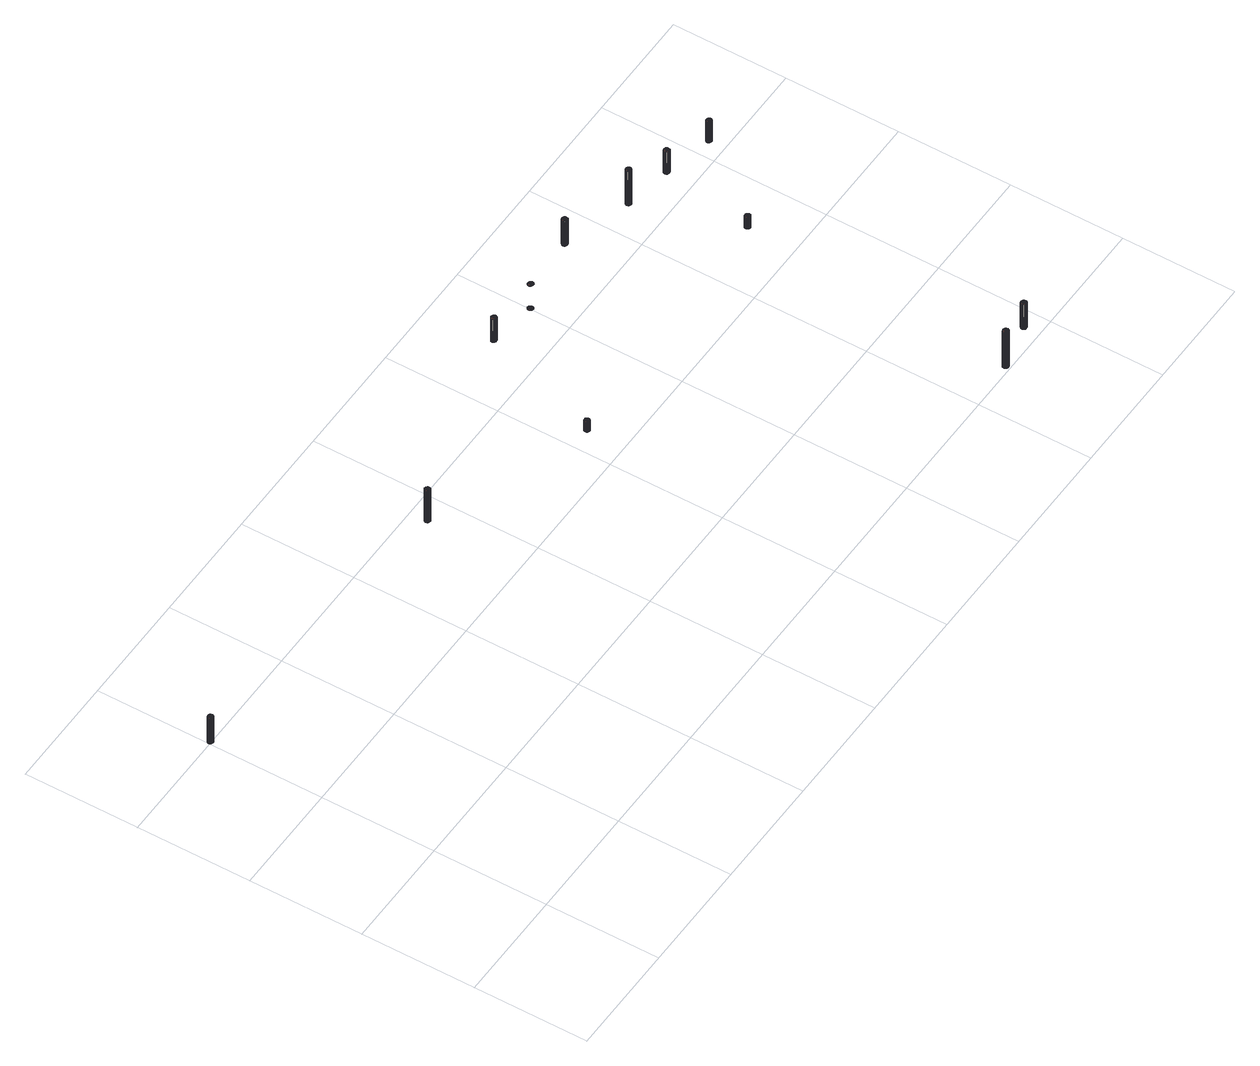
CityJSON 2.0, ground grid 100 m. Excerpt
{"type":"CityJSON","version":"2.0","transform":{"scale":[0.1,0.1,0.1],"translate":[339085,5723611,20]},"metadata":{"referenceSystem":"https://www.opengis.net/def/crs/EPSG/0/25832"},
"CityObjects":{
"building1":{"type":"Building","attributes":{"Geometrietyp2DReferenz":"1000","Gemeindeschluessel":"05170048","function":"51002_1251","roofType":"1000","measuredHeight":27.97},"geometry":[{"type":"Solid","lod":"2","boundaries":[[[[0,1,2]],[[1,3,2]],[[4,5,0]],[[5,1,0]],[[6,7,4]],[[7,5,4]],[[8,9,6]],[[9,7,6]],[[10,11,8]],[[11,9,8]],[[12,13,10]],[[13,11,10]],[[14,15,12]],[[15,13,12]],[[16,17,14]],[[17,15,14]],[[18,19,16]],[[19,17,16]],[[20,21,18]],[[21,19,18]],[[22,23,20]],[[23,21,20]],[[24,25,22]],[[25,23,22]],[[26,27,24]],[[27,25,24]],[[28,29,26]],[[29,27,26]],[[30,31,28]],[[31,29,28]],[[32,33,30]],[[33,31,30]],[[34,35,32]],[[35,33,32]],[[36,37,34]],[[37,35,34]],[[38,39,36]],[[39,37,36]],[[2,3,38]],[[3,39,38]],[[3,1,39]],[[1,5,39]],[[5,7,39]],[[7,9,39]],[[9,11,39]],[[11,13,39]],[[13,15,39]],[[15,17,39]],[[17,19,39]],[[19,21,39]],[[21,23,39]],[[23,25,39]],[[25,27,39]],[[27,29,39]],[[29,31,39]],[[31,33,39]],[[33,35,39]],[[35,37,39]],[[0,2,4]],[[2,38,4]],[[38,36,4]],[[36,34,4]],[[34,32,4]],[[32,30,4]],[[30,28,4]],[[28,26,4]],[[26,24,4]],[[24,22,4]],[[22,20,4]],[[20,18,4]],[[18,16,4]],[[16,14,4]],[[14,12,4]],[[12,10,4]],[[10,8,4]],[[8,6,4]]]],"semantics":{"surfaces":[{"type":"WallSurface"},{"type":"GroundSurface"},{"type":"RoofSurface"}],"values":[[0,0,0,0,0,0,0,0,0,0,0,0,0,0,0,0,0,0,0,0,0,0,0,0,0,0,0,0,0,0,0,0,0,0,0,0,0,0,0,0,1,1,1,1,1,1,1,1,1,1,1,1,1,1,1,1,1,1,2,2,2,2,2,2,2,2,2,2,2,2,2,2,2,2,2,2]]}}]},
"building2":{"type":"Building","attributes":{"Geometrietyp2DReferenz":"1000","Gemeindeschluessel":"05170048","function":"51002_1251","roofType":"1000","measuredHeight":34.85},"geometry":[{"type":"Solid","lod":"2","boundaries":[[[[40,41,42]],[[41,43,42]],[[44,45,40]],[[45,41,40]],[[46,47,44]],[[47,45,44]],[[48,49,46]],[[49,47,46]],[[50,51,48]],[[51,49,48]],[[52,53,50]],[[53,51,50]],[[54,55,52]],[[55,53,52]],[[56,57,54]],[[57,55,54]],[[58,59,56]],[[59,57,56]],[[60,61,58]],[[61,59,58]],[[62,63,60]],[[63,61,60]],[[64,65,62]],[[65,63,62]],[[66,67,64]],[[67,65,64]],[[68,69,66]],[[69,67,66]],[[70,71,68]],[[71,69,68]],[[72,73,70]],[[73,71,70]],[[74,75,72]],[[75,73,72]],[[76,77,74]],[[77,75,74]],[[78,79,76]],[[79,77,76]],[[42,43,78]],[[43,79,78]],[[43,41,79]],[[41,45,79]],[[45,47,79]],[[47,49,79]],[[49,51,79]],[[51,53,79]],[[53,55,79]],[[55,57,79]],[[57,59,79]],[[59,61,79]],[[61,63,79]],[[63,65,79]],[[65,67,79]],[[67,69,79]],[[69,71,79]],[[71,73,79]],[[73,75,79]],[[75,77,79]],[[40,42,44]],[[42,78,44]],[[78,76,44]],[[76,74,44]],[[74,72,44]],[[72,70,44]],[[70,68,44]],[[68,66,44]],[[66,64,44]],[[64,62,44]],[[62,60,44]],[[60,58,44]],[[58,56,44]],[[56,54,44]],[[54,52,44]],[[52,50,44]],[[50,48,44]],[[48,46,44]]]],"semantics":{"surfaces":[{"type":"WallSurface"},{"type":"GroundSurface"},{"type":"RoofSurface"}],"values":[[0,0,0,0,0,0,0,0,0,0,0,0,0,0,0,0,0,0,0,0,0,0,0,0,0,0,0,0,0,0,0,0,0,0,0,0,0,0,0,0,1,1,1,1,1,1,1,1,1,1,1,1,1,1,1,1,1,1,2,2,2,2,2,2,2,2,2,2,2,2,2,2,2,2,2,2]]}}]},
"building3":{"type":"Building","attributes":{"Geometrietyp2DReferenz":"1000","Gemeindeschluessel":"05170048","function":"51002_1251","roofType":"9999","measuredHeight":15},"geometry":[{"type":"Solid","lod":"2","boundaries":[[[[80,81,82]],[[81,83,82]],[[84,85,80]],[[85,81,80]],[[86,87,84]],[[87,85,84]],[[88,89,86]],[[89,87,86]],[[90,91,88]],[[91,89,88]],[[92,93,90]],[[93,91,90]],[[94,95,92]],[[95,93,92]],[[96,97,94]],[[97,95,94]],[[98,99,96]],[[99,97,96]],[[100,101,98]],[[101,99,98]],[[102,103,100]],[[103,101,100]],[[104,105,102]],[[105,103,102]],[[106,107,104]],[[107,105,104]],[[108,109,106]],[[109,107,106]],[[110,111,108]],[[111,109,108]],[[112,113,110]],[[113,111,110]],[[114,115,112]],[[115,113,112]],[[116,117,114]],[[117,115,114]],[[118,119,116]],[[119,117,116]],[[82,83,118]],[[83,119,118]],[[83,81,119]],[[81,85,119]],[[85,87,119]],[[87,89,119]],[[89,91,119]],[[91,93,119]],[[93,95,119]],[[95,97,119]],[[97,99,119]],[[99,101,119]],[[101,103,119]],[[103,105,119]],[[105,107,119]],[[107,109,119]],[[109,111,119]],[[111,113,119]],[[113,115,119]],[[115,117,119]],[[80,82,84]],[[82,118,84]],[[118,116,84]],[[116,114,84]],[[114,112,84]],[[112,110,84]],[[110,108,84]],[[108,106,84]],[[106,104,84]],[[104,102,84]],[[102,100,84]],[[100,98,84]],[[98,96,84]],[[96,94,84]],[[94,92,84]],[[92,90,84]],[[90,88,84]],[[88,86,84]]]],"semantics":{"surfaces":[{"type":"WallSurface"},{"type":"GroundSurface"},{"type":"RoofSurface"}],"values":[[0,0,0,0,0,0,0,0,0,0,0,0,0,0,0,0,0,0,0,0,0,0,0,0,0,0,0,0,0,0,0,0,0,0,0,0,0,0,0,0,1,1,1,1,1,1,1,1,1,1,1,1,1,1,1,1,1,1,2,2,2,2,2,2,2,2,2,2,2,2,2,2,2,2,2,2]]}}]},
"building4":{"type":"Building","attributes":{"Geometrietyp2DReferenz":"1000","Gemeindeschluessel":"05170048","function":"51002_1251","roofType":"1000","measuredHeight":25.25},"geometry":[{"type":"Solid","lod":"2","boundaries":[[[[120,121,122]],[[121,123,122]],[[124,125,120]],[[125,121,120]],[[126,127,124]],[[127,125,124]],[[128,129,126]],[[129,127,126]],[[130,131,128]],[[131,129,128]],[[132,133,130]],[[133,131,130]],[[134,135,132]],[[135,133,132]],[[136,137,134]],[[137,135,134]],[[138,139,136]],[[139,137,136]],[[140,141,138]],[[141,139,138]],[[142,143,140]],[[143,141,140]],[[144,145,142]],[[145,143,142]],[[146,147,144]],[[147,145,144]],[[148,149,146]],[[149,147,146]],[[150,151,148]],[[151,149,148]],[[152,153,150]],[[153,151,150]],[[154,155,152]],[[155,153,152]],[[156,157,154]],[[157,155,154]],[[158,159,156]],[[159,157,156]],[[122,123,158]],[[123,159,158]],[[123,121,159]],[[121,125,159]],[[125,127,159]],[[127,129,159]],[[129,131,159]],[[131,133,159]],[[133,135,159]],[[135,137,159]],[[137,139,159]],[[139,141,159]],[[141,143,159]],[[143,145,159]],[[145,147,159]],[[147,149,159]],[[149,151,159]],[[151,153,159]],[[153,155,159]],[[155,157,159]],[[120,122,124]],[[122,158,124]],[[158,156,124]],[[156,154,124]],[[154,152,124]],[[152,150,124]],[[150,148,124]],[[148,146,124]],[[146,144,124]],[[144,142,124]],[[142,140,124]],[[140,138,124]],[[138,136,124]],[[136,134,124]],[[134,132,124]],[[132,130,124]],[[130,128,124]],[[128,126,124]]]],"semantics":{"surfaces":[{"type":"WallSurface"},{"type":"GroundSurface"},{"type":"RoofSurface"}],"values":[[0,0,0,0,0,0,0,0,0,0,0,0,0,0,0,0,0,0,0,0,0,0,0,0,0,0,0,0,0,0,0,0,0,0,0,0,0,0,0,0,1,1,1,1,1,1,1,1,1,1,1,1,1,1,1,1,1,1,2,2,2,2,2,2,2,2,2,2,2,2,2,2,2,2,2,2]]}}]},
"building5":{"type":"Building","attributes":{"Geometrietyp2DReferenz":"1000","Gemeindeschluessel":"05170048","function":"51002_1251","roofType":"9999","measuredHeight":15},"geometry":[{"type":"Solid","lod":"2","boundaries":[[[[160,161,162]],[[161,163,162]],[[164,165,160]],[[165,161,160]],[[166,167,164]],[[167,165,164]],[[168,169,166]],[[169,167,166]],[[170,171,168]],[[171,169,168]],[[172,173,170]],[[173,171,170]],[[174,175,172]],[[175,173,172]],[[176,177,174]],[[177,175,174]],[[178,179,176]],[[179,177,176]],[[180,181,178]],[[181,179,178]],[[182,183,180]],[[183,181,180]],[[184,185,182]],[[185,183,182]],[[186,187,184]],[[187,185,184]],[[188,189,186]],[[189,187,186]],[[190,191,188]],[[191,189,188]],[[192,193,190]],[[193,191,190]],[[194,195,192]],[[195,193,192]],[[196,197,194]],[[197,195,194]],[[198,199,196]],[[199,197,196]],[[162,163,198]],[[163,199,198]],[[163,161,199]],[[161,165,199]],[[165,167,199]],[[167,169,199]],[[169,171,199]],[[171,173,199]],[[173,175,199]],[[175,177,199]],[[177,179,199]],[[179,181,199]],[[181,183,199]],[[183,185,199]],[[185,187,199]],[[187,189,199]],[[189,191,199]],[[191,193,199]],[[193,195,199]],[[195,197,199]],[[160,162,164]],[[162,198,164]],[[198,196,164]],[[196,194,164]],[[194,192,164]],[[192,190,164]],[[190,188,164]],[[188,186,164]],[[186,184,164]],[[184,182,164]],[[182,180,164]],[[180,178,164]],[[178,176,164]],[[176,174,164]],[[174,172,164]],[[172,170,164]],[[170,168,164]],[[168,166,164]]]],"semantics":{"surfaces":[{"type":"WallSurface"},{"type":"GroundSurface"},{"type":"RoofSurface"}],"values":[[0,0,0,0,0,0,0,0,0,0,0,0,0,0,0,0,0,0,0,0,0,0,0,0,0,0,0,0,0,0,0,0,0,0,0,0,0,0,0,0,1,1,1,1,1,1,1,1,1,1,1,1,1,1,1,1,1,1,2,2,2,2,2,2,2,2,2,2,2,2,2,2,2,2,2,2]]}}]},
"building6":{"type":"Building","attributes":{"Geometrietyp2DReferenz":"1000","Gemeindeschluessel":"05170048","function":"51002_1251","roofType":"9999","measuredHeight":15},"geometry":[{"type":"Solid","lod":"2","boundaries":[[[[200,201,202]],[[201,203,202]],[[204,205,200]],[[205,201,200]],[[206,207,204]],[[207,205,204]],[[208,209,206]],[[209,207,206]],[[210,211,208]],[[211,209,208]],[[212,213,210]],[[213,211,210]],[[214,215,212]],[[215,213,212]],[[216,217,214]],[[217,215,214]],[[218,219,216]],[[219,217,216]],[[220,221,218]],[[221,219,218]],[[222,223,220]],[[223,221,220]],[[224,225,222]],[[225,223,222]],[[226,227,224]],[[227,225,224]],[[228,229,226]],[[229,227,226]],[[230,231,228]],[[231,229,228]],[[232,233,230]],[[233,231,230]],[[234,235,232]],[[235,233,232]],[[236,237,234]],[[237,235,234]],[[238,239,236]],[[239,237,236]],[[202,203,238]],[[203,239,238]],[[203,201,239]],[[201,205,239]],[[205,207,239]],[[207,209,239]],[[209,211,239]],[[211,213,239]],[[213,215,239]],[[215,217,239]],[[217,219,239]],[[219,221,239]],[[221,223,239]],[[223,225,239]],[[225,227,239]],[[227,229,239]],[[229,231,239]],[[231,233,239]],[[233,235,239]],[[235,237,239]],[[200,202,204]],[[202,238,204]],[[238,236,204]],[[236,234,204]],[[234,232,204]],[[232,230,204]],[[230,228,204]],[[228,226,204]],[[226,224,204]],[[224,222,204]],[[222,220,204]],[[220,218,204]],[[218,216,204]],[[216,214,204]],[[214,212,204]],[[212,210,204]],[[210,208,204]],[[208,206,204]]]],"semantics":{"surfaces":[{"type":"WallSurface"},{"type":"GroundSurface"},{"type":"RoofSurface"}],"values":[[0,0,0,0,0,0,0,0,0,0,0,0,0,0,0,0,0,0,0,0,0,0,0,0,0,0,0,0,0,0,0,0,0,0,0,0,0,0,0,0,1,1,1,1,1,1,1,1,1,1,1,1,1,1,1,1,1,1,2,2,2,2,2,2,2,2,2,2,2,2,2,2,2,2,2,2]]}}]},
"building7":{"type":"Building","attributes":{"Geometrietyp2DReferenz":"1000","Gemeindeschluessel":"05170048","function":"51002_1251","roofType":"1000","measuredHeight":39.98},"geometry":[{"type":"Solid","lod":"2","boundaries":[[[[240,241,242]],[[241,243,242]],[[244,245,240]],[[245,241,240]],[[246,247,244]],[[247,245,244]],[[248,249,246]],[[249,247,246]],[[250,251,248]],[[251,249,248]],[[252,253,250]],[[253,251,250]],[[254,255,252]],[[255,253,252]],[[256,257,254]],[[257,255,254]],[[258,259,256]],[[259,257,256]],[[260,261,258]],[[261,259,258]],[[262,263,260]],[[263,261,260]],[[264,265,262]],[[265,263,262]],[[266,267,264]],[[267,265,264]],[[268,269,266]],[[269,267,266]],[[270,271,268]],[[271,269,268]],[[272,273,270]],[[273,271,270]],[[274,275,272]],[[275,273,272]],[[276,277,274]],[[277,275,274]],[[278,279,276]],[[279,277,276]],[[242,243,278]],[[243,279,278]],[[243,241,279]],[[241,245,279]],[[245,247,279]],[[247,249,279]],[[249,251,279]],[[251,253,279]],[[253,255,279]],[[255,257,279]],[[257,259,279]],[[259,261,279]],[[261,263,279]],[[263,265,279]],[[265,267,279]],[[267,269,279]],[[269,271,279]],[[271,273,279]],[[273,275,279]],[[275,277,279]],[[240,242,244]],[[242,278,244]],[[278,276,244]],[[276,274,244]],[[274,272,244]],[[272,270,244]],[[270,268,244]],[[268,266,244]],[[266,264,244]],[[264,262,244]],[[262,260,244]],[[260,258,244]],[[258,256,244]],[[256,254,244]],[[254,252,244]],[[252,250,244]],[[250,248,244]],[[248,246,244]]]],"semantics":{"surfaces":[{"type":"WallSurface"},{"type":"GroundSurface"},{"type":"RoofSurface"}],"values":[[0,0,0,0,0,0,0,0,0,0,0,0,0,0,0,0,0,0,0,0,0,0,0,0,0,0,0,0,0,0,0,0,0,0,0,0,0,0,0,0,1,1,1,1,1,1,1,1,1,1,1,1,1,1,1,1,1,1,2,2,2,2,2,2,2,2,2,2,2,2,2,2,2,2,2,2]]}}]},
"building8":{"type":"Building","attributes":{"Geometrietyp2DReferenz":"1000","Gemeindeschluessel":"05170048","function":"51002_1251","roofType":"1000","measuredHeight":27.68},"geometry":[{"type":"Solid","lod":"2","boundaries":[[[[280,281,282]],[[281,283,282]],[[284,285,280]],[[285,281,280]],[[286,287,284]],[[287,285,284]],[[288,289,286]],[[289,287,286]],[[290,291,288]],[[291,289,288]],[[292,293,290]],[[293,291,290]],[[294,295,292]],[[295,293,292]],[[296,297,294]],[[297,295,294]],[[298,299,296]],[[299,297,296]],[[300,301,298]],[[301,299,298]],[[302,303,300]],[[303,301,300]],[[304,305,302]],[[305,303,302]],[[306,307,304]],[[307,305,304]],[[308,309,306]],[[309,307,306]],[[310,311,308]],[[311,309,308]],[[312,313,310]],[[313,311,310]],[[314,315,312]],[[315,313,312]],[[316,317,314]],[[317,315,314]],[[318,319,316]],[[319,317,316]],[[282,283,318]],[[283,319,318]],[[301,303,299]],[[303,305,299]],[[305,307,299]],[[307,309,299]],[[309,311,299]],[[311,313,299]],[[313,315,299]],[[315,317,299]],[[317,319,299]],[[319,283,299]],[[283,281,299]],[[281,285,299]],[[285,287,299]],[[287,289,299]],[[289,291,299]],[[291,293,299]],[[293,295,299]],[[295,297,299]],[[302,300,304]],[[300,298,304]],[[298,296,304]],[[296,294,304]],[[294,292,304]],[[292,290,304]],[[290,288,304]],[[288,286,304]],[[286,284,304]],[[284,280,304]],[[280,282,304]],[[282,318,304]],[[318,316,304]],[[316,314,304]],[[314,312,304]],[[312,310,304]],[[310,308,304]],[[308,306,304]]]],"semantics":{"surfaces":[{"type":"WallSurface"},{"type":"GroundSurface"},{"type":"RoofSurface"}],"values":[[0,0,0,0,0,0,0,0,0,0,0,0,0,0,0,0,0,0,0,0,0,0,0,0,0,0,0,0,0,0,0,0,0,0,0,0,0,0,0,0,1,1,1,1,1,1,1,1,1,1,1,1,1,1,1,1,1,1,2,2,2,2,2,2,2,2,2,2,2,2,2,2,2,2,2,2]]}}]},
"building9":{"type":"Building","attributes":{"Geometrietyp2DReferenz":"1000","Gemeindeschluessel":"05170016","function":"51002_1251","roofType":"1000","measuredHeight":27.54},"geometry":[{"type":"Solid","lod":"2","boundaries":[[[[320,321,322]],[[321,323,322]],[[324,325,320]],[[325,321,320]],[[326,327,324]],[[327,325,324]],[[328,329,326]],[[329,327,326]],[[330,331,328]],[[331,329,328]],[[332,333,330]],[[333,331,330]],[[334,335,332]],[[335,333,332]],[[336,337,334]],[[337,335,334]],[[338,339,336]],[[339,337,336]],[[340,341,338]],[[341,339,338]],[[342,343,340]],[[343,341,340]],[[344,345,342]],[[345,343,342]],[[346,347,344]],[[347,345,344]],[[348,349,346]],[[349,347,346]],[[350,351,348]],[[351,349,348]],[[352,353,350]],[[353,351,350]],[[354,355,352]],[[355,353,352]],[[356,357,354]],[[357,355,354]],[[358,359,356]],[[359,357,356]],[[322,323,358]],[[323,359,358]],[[323,321,359]],[[321,325,359]],[[325,327,359]],[[327,329,359]],[[329,331,359]],[[331,333,359]],[[333,335,359]],[[335,337,359]],[[337,339,359]],[[339,341,359]],[[341,343,359]],[[343,345,359]],[[345,347,359]],[[347,349,359]],[[349,351,359]],[[351,353,359]],[[353,355,359]],[[355,357,359]],[[320,322,324]],[[322,358,324]],[[358,356,324]],[[356,354,324]],[[354,352,324]],[[352,350,324]],[[350,348,324]],[[348,346,324]],[[346,344,324]],[[344,342,324]],[[342,340,324]],[[340,338,324]],[[338,336,324]],[[336,334,324]],[[334,332,324]],[[332,330,324]],[[330,328,324]],[[328,326,324]]]],"semantics":{"surfaces":[{"type":"WallSurface"},{"type":"GroundSurface"},{"type":"RoofSurface"}],"values":[[0,0,0,0,0,0,0,0,0,0,0,0,0,0,0,0,0,0,0,0,0,0,0,0,0,0,0,0,0,0,0,0,0,0,0,0,0,0,0,0,1,1,1,1,1,1,1,1,1,1,1,1,1,1,1,1,1,1,2,2,2,2,2,2,2,2,2,2,2,2,2,2,2,2,2,2]]}}]},
"building10":{"type":"Building","attributes":{"Geometrietyp2DReferenz":"1000","Gemeindeschluessel":"05170048","function":"51002_1251","roofType":"1000","measuredHeight":37.94},"geometry":[{"type":"Solid","lod":"2","boundaries":[[[[360,361,362]],[[361,363,362]],[[364,365,360]],[[365,361,360]],[[366,367,364]],[[367,365,364]],[[368,369,366]],[[369,367,366]],[[370,371,368]],[[371,369,368]],[[372,373,370]],[[373,371,370]],[[374,375,372]],[[375,373,372]],[[376,377,374]],[[377,375,374]],[[378,379,376]],[[379,377,376]],[[380,381,378]],[[381,379,378]],[[382,383,380]],[[383,381,380]],[[384,385,382]],[[385,383,382]],[[386,387,384]],[[387,385,384]],[[388,389,386]],[[389,387,386]],[[390,391,388]],[[391,389,388]],[[392,393,390]],[[393,391,390]],[[394,395,392]],[[395,393,392]],[[396,397,394]],[[397,395,394]],[[398,399,396]],[[399,397,396]],[[362,363,398]],[[363,399,398]],[[379,381,377]],[[381,383,377]],[[383,385,377]],[[385,387,377]],[[387,389,377]],[[389,391,377]],[[391,393,377]],[[393,395,377]],[[395,397,377]],[[397,399,377]],[[399,363,377]],[[363,361,377]],[[361,365,377]],[[365,367,377]],[[367,369,377]],[[369,371,377]],[[371,373,377]],[[373,375,377]],[[380,378,382]],[[378,376,382]],[[376,374,382]],[[374,372,382]],[[372,370,382]],[[370,368,382]],[[368,366,382]],[[366,364,382]],[[364,360,382]],[[360,362,382]],[[362,398,382]],[[398,396,382]],[[396,394,382]],[[394,392,382]],[[392,390,382]],[[390,388,382]],[[388,386,382]],[[386,384,382]]]],"semantics":{"surfaces":[{"type":"WallSurface"},{"type":"GroundSurface"},{"type":"RoofSurface"}],"values":[[0,0,0,0,0,0,0,0,0,0,0,0,0,0,0,0,0,0,0,0,0,0,0,0,0,0,0,0,0,0,0,0,0,0,0,0,0,0,0,0,1,1,1,1,1,1,1,1,1,1,1,1,1,1,1,1,1,1,2,2,2,2,2,2,2,2,2,2,2,2,2,2,2,2,2,2]]}}]},
"building11":{"type":"Building","attributes":{"Geometrietyp2DReferenz":"1000","Gemeindeschluessel":"05170048","function":"51002_1251","roofType":"9999","measuredHeight":15},"geometry":[{"type":"Solid","lod":"2","boundaries":[[[[400,401,402]],[[401,403,402]],[[404,405,400]],[[405,401,400]],[[406,407,404]],[[407,405,404]],[[408,409,406]],[[409,407,406]],[[410,411,408]],[[411,409,408]],[[412,413,410]],[[413,411,410]],[[414,415,412]],[[415,413,412]],[[416,417,414]],[[417,415,414]],[[418,419,416]],[[419,417,416]],[[420,421,418]],[[421,419,418]],[[422,423,420]],[[423,421,420]],[[424,425,422]],[[425,423,422]],[[426,427,424]],[[427,425,424]],[[428,429,426]],[[429,427,426]],[[430,431,428]],[[431,429,428]],[[432,433,430]],[[433,431,430]],[[434,435,432]],[[435,433,432]],[[436,437,434]],[[437,435,434]],[[438,439,436]],[[439,437,436]],[[402,403,438]],[[403,439,438]],[[403,401,439]],[[401,405,439]],[[405,407,439]],[[407,409,439]],[[409,411,439]],[[411,413,439]],[[413,415,439]],[[415,417,439]],[[417,419,439]],[[419,421,439]],[[421,423,439]],[[423,425,439]],[[425,427,439]],[[427,429,439]],[[429,431,439]],[[431,433,439]],[[433,435,439]],[[435,437,439]],[[400,402,404]],[[402,438,404]],[[438,436,404]],[[436,434,404]],[[434,432,404]],[[432,430,404]],[[430,428,404]],[[428,426,404]],[[426,424,404]],[[424,422,404]],[[422,420,404]],[[420,418,404]],[[418,416,404]],[[416,414,404]],[[414,412,404]],[[412,410,404]],[[410,408,404]],[[408,406,404]]]],"semantics":{"surfaces":[{"type":"WallSurface"},{"type":"GroundSurface"},{"type":"RoofSurface"}],"values":[[0,0,0,0,0,0,0,0,0,0,0,0,0,0,0,0,0,0,0,0,0,0,0,0,0,0,0,0,0,0,0,0,0,0,0,0,0,0,0,0,1,1,1,1,1,1,1,1,1,1,1,1,1,1,1,1,1,1,2,2,2,2,2,2,2,2,2,2,2,2,2,2,2,2,2,2]]}}]},
"building12":{"type":"Building","attributes":{"Geometrietyp2DReferenz":"1000","Gemeindeschluessel":"05170016","function":"51002_1251","roofType":"1000","measuredHeight":24.45},"geometry":[{"type":"Solid","lod":"2","boundaries":[[[[440,441,442]],[[441,443,442]],[[444,445,440]],[[445,441,440]],[[446,447,444]],[[447,445,444]],[[448,449,446]],[[449,447,446]],[[450,451,448]],[[451,449,448]],[[452,453,450]],[[453,451,450]],[[454,455,452]],[[455,453,452]],[[456,457,454]],[[457,455,454]],[[458,459,456]],[[459,457,456]],[[460,461,458]],[[461,459,458]],[[462,463,460]],[[463,461,460]],[[464,465,462]],[[465,463,462]],[[466,467,464]],[[467,465,464]],[[468,469,466]],[[469,467,466]],[[470,471,468]],[[471,469,468]],[[472,473,470]],[[473,471,470]],[[474,475,472]],[[475,473,472]],[[476,477,474]],[[477,475,474]],[[478,479,476]],[[479,477,476]],[[442,443,478]],[[443,479,478]],[[443,441,479]],[[441,445,479]],[[445,447,479]],[[447,449,479]],[[449,451,479]],[[451,453,479]],[[453,455,479]],[[455,457,479]],[[457,459,479]],[[459,461,479]],[[461,463,479]],[[463,465,479]],[[465,467,479]],[[467,469,479]],[[469,471,479]],[[471,473,479]],[[473,475,479]],[[475,477,479]],[[440,442,444]],[[442,478,444]],[[478,476,444]],[[476,474,444]],[[474,472,444]],[[472,470,444]],[[470,468,444]],[[468,466,444]],[[466,464,444]],[[464,462,444]],[[462,460,444]],[[460,458,444]],[[458,456,444]],[[456,454,444]],[[454,452,444]],[[452,450,444]],[[450,448,444]],[[448,446,444]]]],"semantics":{"surfaces":[{"type":"WallSurface"},{"type":"GroundSurface"},{"type":"RoofSurface"}],"values":[[0,0,0,0,0,0,0,0,0,0,0,0,0,0,0,0,0,0,0,0,0,0,0,0,0,0,0,0,0,0,0,0,0,0,0,0,0,0,0,0,1,1,1,1,1,1,1,1,1,1,1,1,1,1,1,1,1,1,2,2,2,2,2,2,2,2,2,2,2,2,2,2,2,2,2,2]]}}]},
"building13":{"type":"Building","attributes":{"Geometrietyp2DReferenz":"1000","Gemeindeschluessel":"05170016","function":"51002_1251","roofType":"1000","measuredHeight":22.51},"geometry":[{"type":"Solid","lod":"2","boundaries":[[[[480,481,482]],[[481,483,482]],[[484,485,480]],[[485,481,480]],[[486,487,484]],[[487,485,484]],[[488,489,486]],[[489,487,486]],[[490,491,488]],[[491,489,488]],[[492,493,490]],[[493,491,490]],[[494,495,492]],[[495,493,492]],[[496,497,494]],[[497,495,494]],[[498,499,496]],[[499,497,496]],[[500,501,498]],[[501,499,498]],[[502,503,500]],[[503,501,500]],[[504,505,502]],[[505,503,502]],[[506,507,504]],[[507,505,504]],[[508,509,506]],[[509,507,506]],[[510,511,508]],[[511,509,508]],[[512,513,510]],[[513,511,510]],[[514,515,512]],[[515,513,512]],[[516,517,514]],[[517,515,514]],[[518,519,516]],[[519,517,516]],[[482,483,518]],[[483,519,518]],[[483,481,519]],[[481,485,519]],[[485,487,519]],[[487,489,519]],[[489,491,519]],[[491,493,519]],[[493,495,519]],[[495,497,519]],[[497,499,519]],[[499,501,519]],[[501,503,519]],[[503,505,519]],[[505,507,519]],[[507,509,519]],[[509,511,519]],[[511,513,519]],[[513,515,519]],[[515,517,519]],[[480,482,484]],[[482,518,484]],[[518,516,484]],[[516,514,484]],[[514,512,484]],[[512,510,484]],[[510,508,484]],[[508,506,484]],[[506,504,484]],[[504,502,484]],[[502,500,484]],[[500,498,484]],[[498,496,484]],[[496,494,484]],[[494,492,484]],[[492,490,484]],[[490,488,484]],[[488,486,484]]]],"semantics":{"surfaces":[{"type":"WallSurface"},{"type":"GroundSurface"},{"type":"RoofSurface"}],"values":[[0,0,0,0,0,0,0,0,0,0,0,0,0,0,0,0,0,0,0,0,0,0,0,0,0,0,0,0,0,0,0,0,0,0,0,0,0,0,0,0,1,1,1,1,1,1,1,1,1,1,1,1,1,1,1,1,1,1,2,2,2,2,2,2,2,2,2,2,2,2,2,2,2,2,2,2]]}}]}
},
"vertices":[
[52,3021,287],[52,3021,7],[47,3027,287],[47,3027,7],[54,3013,287],[54,3013,7],[54,3005,287],[54,3005,7],[52,2998,287],[52,2998,7],[47,2992,287],[47,2992,7],[41,2987,287],[41,2987,7],[33,2985,287],[33,2985,7],[26,2985,287],[26,2985,7],[18,2987,287],[18,2987,7],[12,2992,287],[12,2992,7],[7,2998,287],[7,2998,7],[5,3005,287],[5,3005,7],[5,3013,287],[5,3013,7],[7,3021,287],[7,3021,7],[12,3027,287],[12,3027,7],[18,3032,287],[18,3032,7],[26,3034,287],[26,3034,7],[33,3034,287],[33,3034,7],[41,3032,287],[41,3032,7],
[2802,2853,369],[2802,2853,20],[2797,2859,369],[2797,2859,20],[2804,2845,369],[2804,2845,20],[2804,2837,369],[2804,2837,20],[2802,2830,369],[2802,2830,20],[2797,2824,369],[2797,2824,20],[2791,2819,369],[2791,2819,20],[2784,2817,369],[2784,2817,20],[2776,2817,369],[2776,2817,20],[2768,2819,369],[2768,2819,20],[2762,2824,369],[2762,2824,20],[2757,2830,369],[2757,2830,20],[2755,2837,369],[2755,2837,20],[2755,2845,369],[2755,2845,20],[2757,2853,369],[2757,2853,20],[2762,2859,369],[2762,2859,20],[2768,2863,369],[2768,2863,20],[2776,2866,369],[2776,2866,20],[2784,2866,369],[2784,2866,20],[2791,2863,369],[2791,2863,20],
[4214,2337,132],[4214,2337,26],[4209,2344,132],[4209,2344,26],[4216,2330,132],[4216,2330,26],[4216,2322,132],[4216,2322,26],[4214,2315,132],[4214,2315,26],[4209,2308,132],[4209,2308,26],[4203,2304,132],[4203,2304,26],[4195,2301,132],[4195,2301,26],[4188,2301,132],[4188,2301,26],[4180,2304,132],[4180,2304,26],[4174,2308,132],[4174,2308,26],[4169,2315,132],[4169,2315,26],[4167,2322,132],[4167,2322,26],[4167,2330,132],[4167,2330,26],[4169,2337,132],[4169,2337,26],[4174,2344,132],[4174,2344,26],[4180,2348,132],[4180,2348,26],[4188,2351,132],[4188,2351,26],[4195,2351,132],[4195,2351,26],[4203,2348,132],[4203,2348,26],
[4600,3416,278],[4600,3416,25],[4596,3422,278],[4596,3422,25],[4603,3409,278],[4603,3409,25],[4603,3401,278],[4603,3401,25],[4600,3393,278],[4600,3393,25],[4596,3387,278],[4596,3387,25],[4589,3382,278],[4589,3382,25],[4582,3380,278],[4582,3380,25],[4574,3380,278],[4574,3380,25],[4567,3382,278],[4567,3382,25],[4560,3387,278],[4560,3387,25],[4556,3393,278],[4556,3393,25],[4553,3401,278],[4553,3401,25],[4553,3409,278],[4553,3409,25],[4556,3416,278],[4556,3416,25],[4560,3422,278],[4560,3422,25],[4567,3427,278],[4567,3427,25],[4574,3429,278],[4574,3429,25],[4582,3429,278],[4582,3429,25],[4589,3427,278],[4589,3427,25],
[5017,3357,29],[5017,3357,28],[5013,3363,29],[5013,3363,28],[5020,3350,29],[5020,3350,28],[5020,3342,29],[5020,3342,28],[5017,3334,29],[5017,3334,28],[5013,3328,29],[5013,3328,28],[5006,3323,29],[5006,3323,28],[4999,3321,29],[4999,3321,28],[4991,3321,29],[4991,3321,28],[4984,3323,29],[4984,3323,28],[4977,3328,29],[4977,3328,28],[4973,3334,29],[4973,3334,28],[4970,3342,29],[4970,3342,28],[4970,3350,29],[4970,3350,28],[4973,3357,29],[4973,3357,28],[4977,3363,29],[4977,3363,28],[4984,3368,29],[4984,3368,28],[4991,3370,29],[4991,3370,28],[4999,3370,29],[4999,3370,28],[5006,3368,29],[5006,3368,28],
[5224,3488,30],[5224,3488,29],[5219,3494,30],[5219,3494,29],[5226,3480,30],[5226,3480,29],[5226,3472,30],[5226,3472,29],[5224,3465,30],[5224,3465,29],[5219,3459,30],[5219,3459,29],[5213,3454,30],[5213,3454,29],[5205,3452,30],[5205,3452,29],[5198,3452,30],[5198,3452,29],[5190,3454,30],[5190,3454,29],[5184,3459,30],[5184,3459,29],[5179,3465,30],[5179,3465,29],[5177,3472,30],[5177,3472,29],[5177,3480,30],[5177,3480,29],[5179,3488,30],[5179,3488,29],[5184,3494,30],[5184,3494,29],[5190,3499,30],[5190,3499,29],[5198,3501,30],[5198,3501,29],[5205,3501,30],[5205,3501,29],[5213,3499,30],[5213,3499,29],
[6454,45,419],[6454,45,20],[6450,52,419],[6450,52,20],[6457,38,419],[6457,38,20],[6457,30,419],[6457,30,20],[6454,23,419],[6454,23,20],[6450,16,419],[6450,16,20],[6443,12,419],[6443,12,20],[6436,9,419],[6436,9,20],[6428,9,419],[6428,9,20],[6421,12,419],[6421,12,20],[6414,16,419],[6414,16,20],[6410,23,419],[6410,23,20],[6407,30,419],[6407,30,20],[6407,38,419],[6407,38,20],[6410,45,419],[6410,45,20],[6414,52,419],[6414,52,20],[6421,56,419],[6421,56,20],[6428,59,419],[6428,59,20],[6436,59,419],[6436,59,20],[6443,56,419],[6443,56,20],
[5659,3469,305],[5659,3469,28],[5663,3463,305],[5663,3463,28],[5656,3477,305],[5656,3477,28],[5656,3484,305],[5656,3484,28],[5659,3492,305],[5659,3492,28],[5663,3498,305],[5663,3498,28],[5670,3503,305],[5670,3503,28],[5677,3505,305],[5677,3505,28],[5685,3505,305],[5685,3505,28],[5692,3503,305],[5692,3503,28],[5699,3498,305],[5699,3498,28],[5703,3492,305],[5703,3492,28],[5706,3484,305],[5706,3484,28],[5706,3477,305],[5706,3477,28],[5703,3469,305],[5703,3469,28],[5699,3463,305],[5699,3463,28],[5692,3458,305],[5692,3458,28],[5685,3456,305],[5685,3456,28],[5677,3456,305],[5677,3456,28],[5670,3458,305],[5670,3458,28],
[6860,145,296],[6860,145,20],[6855,151,296],[6855,151,20],[6862,137,296],[6862,137,20],[6862,130,296],[6862,130,20],[6860,122,296],[6860,122,20],[6855,116,296],[6855,116,20],[6849,111,296],[6849,111,20],[6841,109,296],[6841,109,20],[6833,109,296],[6833,109,20],[6826,111,296],[6826,111,20],[6820,116,296],[6820,116,20],[6815,122,296],[6815,122,20],[6813,130,296],[6813,130,20],[6813,137,296],[6813,137,20],[6815,145,296],[6815,145,20],[6820,151,296],[6820,151,20],[6826,156,296],[6826,156,20],[6833,158,296],[6833,158,20],[6841,158,296],[6841,158,20],[6849,156,296],[6849,156,20],
[6261,3297,406],[6261,3297,26],[6264,3289,406],[6264,3289,26],[6261,3304,406],[6261,3304,26],[6264,3312,406],[6264,3312,26],[6268,3318,406],[6268,3318,26],[6275,3323,406],[6275,3323,26],[6282,3325,406],[6282,3325,26],[6290,3325,406],[6290,3325,26],[6297,3323,406],[6297,3323,26],[6304,3318,406],[6304,3318,26],[6308,3312,406],[6308,3312,26],[6311,3304,406],[6311,3304,26],[6311,3297,406],[6311,3297,26],[6308,3289,406],[6308,3289,26],[6304,3283,406],[6304,3283,26],[6297,3278,406],[6297,3278,26],[6290,3276,406],[6290,3276,26],[6282,3276,406],[6282,3276,26],[6275,3278,406],[6275,3278,26],[6268,3283,406],[6268,3283,26],
[6595,2435,144],[6595,2435,22],[6590,2441,144],[6590,2441,22],[6597,2427,144],[6597,2427,22],[6597,2419,144],[6597,2419,22],[6595,2412,144],[6595,2412,22],[6590,2405,144],[6590,2405,22],[6584,2401,144],[6584,2401,22],[6576,2398,144],[6576,2398,22],[6568,2398,144],[6568,2398,22],[6561,2401,144],[6561,2401,22],[6555,2405,144],[6555,2405,22],[6550,2412,144],[6550,2412,22],[6548,2419,144],[6548,2419,22],[6548,2427,144],[6548,2427,22],[6550,2435,144],[6550,2435,22],[6555,2441,144],[6555,2441,22],[6561,2445,144],[6561,2445,22],[6568,2448,144],[6568,2448,22],[6576,2448,144],[6576,2448,22],[6584,2445,144],[6584,2445,22],
[6732,3243,268],[6732,3243,24],[6727,3250,268],[6727,3250,24],[6734,3236,268],[6734,3236,24],[6734,3228,268],[6734,3228,24],[6732,3221,268],[6732,3221,24],[6727,3214,268],[6727,3214,24],[6721,3210,268],[6721,3210,24],[6713,3207,268],[6713,3207,24],[6706,3207,268],[6706,3207,24],[6698,3210,268],[6698,3210,24],[6692,3214,268],[6692,3214,24],[6687,3221,268],[6687,3221,24],[6685,3228,268],[6685,3228,24],[6685,3236,268],[6685,3236,24],[6687,3243,268],[6687,3243,24],[6692,3250,268],[6692,3250,24],[6698,3254,268],[6698,3254,24],[6706,3257,268],[6706,3257,24],[6713,3257,268],[6713,3257,24],[6721,3254,268],[6721,3254,24],
[7170,3147,249],[7170,3147,24],[7166,3154,249],[7166,3154,24],[7173,3140,249],[7173,3140,24],[7173,3132,249],[7173,3132,24],[7170,3125,249],[7170,3125,24],[7166,3118,249],[7166,3118,24],[7159,3114,249],[7159,3114,24],[7152,3111,249],[7152,3111,24],[7144,3111,249],[7144,3111,24],[7137,3114,249],[7137,3114,24],[7130,3118,249],[7130,3118,24],[7126,3125,249],[7126,3125,24],[7123,3132,249],[7123,3132,24],[7123,3140,249],[7123,3140,24],[7126,3147,249],[7126,3147,24],[7130,3154,249],[7130,3154,24],[7137,3158,249],[7137,3158,24],[7144,3161,249],[7144,3161,24],[7152,3161,249],[7152,3161,24],[7159,3158,249],[7159,3158,24]
]}
